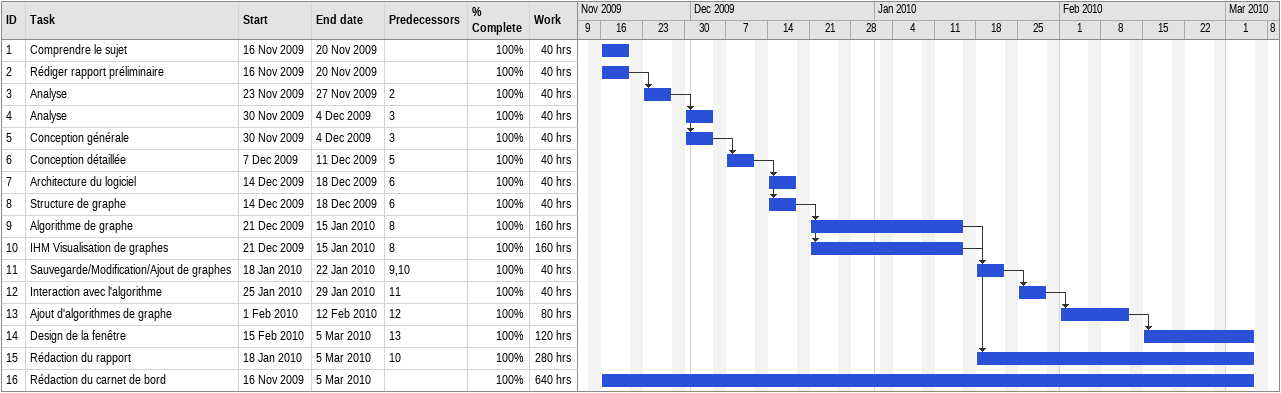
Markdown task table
| ID | Task | Start | Finish | Predecessors | % complete | Work (h) |
|---|---|---|---|---|---|---|
| 1 | Comprendre le sujet | 2009-11-16 | 2009-11-20 |  | 100 | 40 |
| 2 | Rédiger rapport préliminaire | 2009-11-16 | 2009-11-20 |  | 100 | 40 |
| 3 | Analyse | 2009-11-23 | 2009-11-27 | 2 | 100 | 40 |
| 4 | Analyse | 2009-11-30 | 2009-12-04 | 3 | 100 | 40 |
| 5 | Conception générale | 2009-11-30 | 2009-12-04 | 3 | 100 | 40 |
| 6 | Conception détaillée | 2009-12-07 | 2009-12-11 | 5 | 100 | 40 |
| 7 | Architecture du logiciel | 2009-12-14 | 2009-12-18 | 6 | 100 | 40 |
| 8 | Structure de graphe | 2009-12-14 | 2009-12-18 | 6 | 100 | 40 |
| 9 | Algorithme de graphe | 2009-12-21 | 2010-01-15 | 8 | 100 | 160 |
| 10 | IHM Visualisation de graphes | 2009-12-21 | 2010-01-15 | 8 | 100 | 160 |
| 11 | Sauvegarde/Modification/Ajout de graphes | 2010-01-18 | 2010-01-22 | 9, 10 | 100 | 40 |
| 12 | Interaction avec l'algorithme | 2010-01-25 | 2010-01-29 | 11 | 100 | 40 |
| 13 | Ajout d'algorithmes de graphe | 2010-02-01 | 2010-02-12 | 12 | 100 | 80 |
| 14 | Design de la fenêtre | 2010-02-15 | 2010-03-05 | 13 | 100 | 120 |
| 15 | Rédaction du rapport | 2010-01-18 | 2010-03-05 | 10 | 100 | 280 |
| 16 | Rédaction du carnet de bord | 2009-11-16 | 2010-03-05 |  | 100 | 640 |
